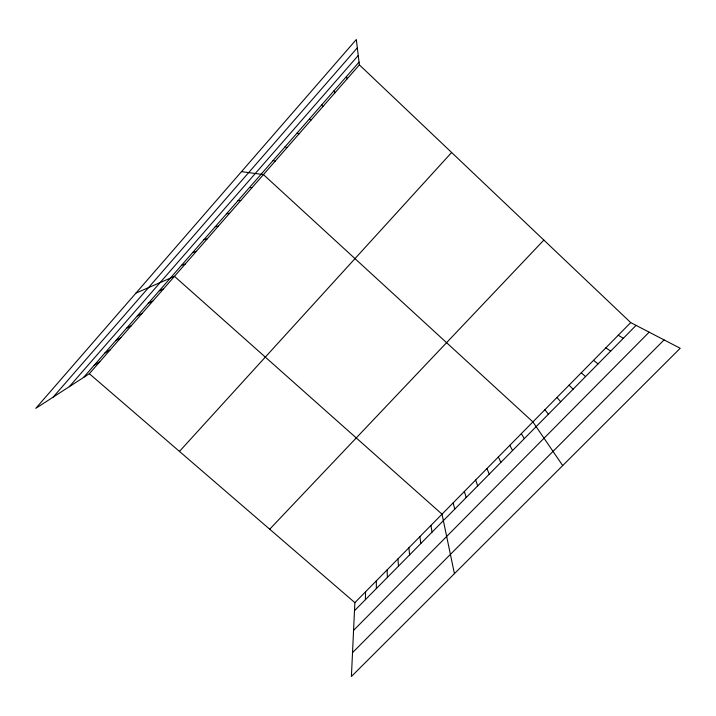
<?xml version="1.0" encoding="UTF-8"?>
<svg xmlns="http://www.w3.org/2000/svg" width="716" height="716" viewBox="0 0 716 716"><rect width="100%" height="100%" fill="white"/><g stroke="black" fill="none" stroke-linecap="round" stroke-linejoin="round"><path stroke-width="1.07" d="M365.393 599.677L365.563 591.783M630.715 322.594L354.868 602.639L351.404 676.504L680.2 348.28L630.715 322.594L359.369 64.861L356.335 39.496L35.8 408.344L89.339 373.716L359.369 64.861M53.19 397.094L357.329 47.811M69.327 386.658L358.242 55.463M83.512 377.484L359.038 62.14M179.447 451.411L451.626 152.49M269.699 529.213L543.847 240.084M354.492 610.721L636.077 325.377M353.57 630.375L649.161 332.17M352.523 652.643L664.081 339.912M94.154 365.303L99.775 361.777M104.858 353.06L110.273 349.766M115.616 340.753L120.834 337.701M126.428 328.367L131.44 325.556M137.302 315.917L142.117 313.357M148.248 303.405L152.839 301.087M159.238 290.812L163.633 288.745M135.951 293.095L174.471 276.34L442.014 514.169L454.427 573.668M181.425 265.421L185.381 263.864M192.613 252.623L196.345 251.325M203.863 239.753L207.371 238.714M215.167 226.802L218.461 226.032M226.551 213.78L229.612 213.279M237.989 200.686L240.827 200.453M249.499 187.52L252.095 187.556M241.489 171.643L263.434 174.588L532.901 421.903L562.704 465.579M273.065 160.545L275.186 161.154M285.129 146.735L287 147.639M618.248 335.249L623.332 338.283M605.852 347.833L610.659 351.126M297.265 132.845L298.885 134.044M593.519 360.354L598.066 363.898M89.339 373.716L354.868 602.639M581.258 372.803L585.536 376.589M569.068 385.181L573.077 389.209M309.473 118.874L310.842 120.369M556.941 397.487L560.7 401.757M544.885 409.722L548.384 414.242M321.752 104.813L322.862 106.612M521.329 433.645L524.318 438.622M509.81 445.334L512.567 450.534M498.363 456.96L500.878 462.384M334.103 90.672L334.963 92.776M486.97 468.524L489.252 474.162M475.648 480.024L477.688 485.878M464.371 491.471L466.188 497.539M453.165 502.847L454.741 509.13M346.535 76.451L347.126 78.858M430.925 525.428L432.052 532.131M419.889 536.633L420.793 543.534M408.908 547.776L409.597 554.882M397.989 558.865L398.454 566.168M387.123 569.891L387.383 577.4M376.321 580.864L376.356 588.561"/></g></svg>
